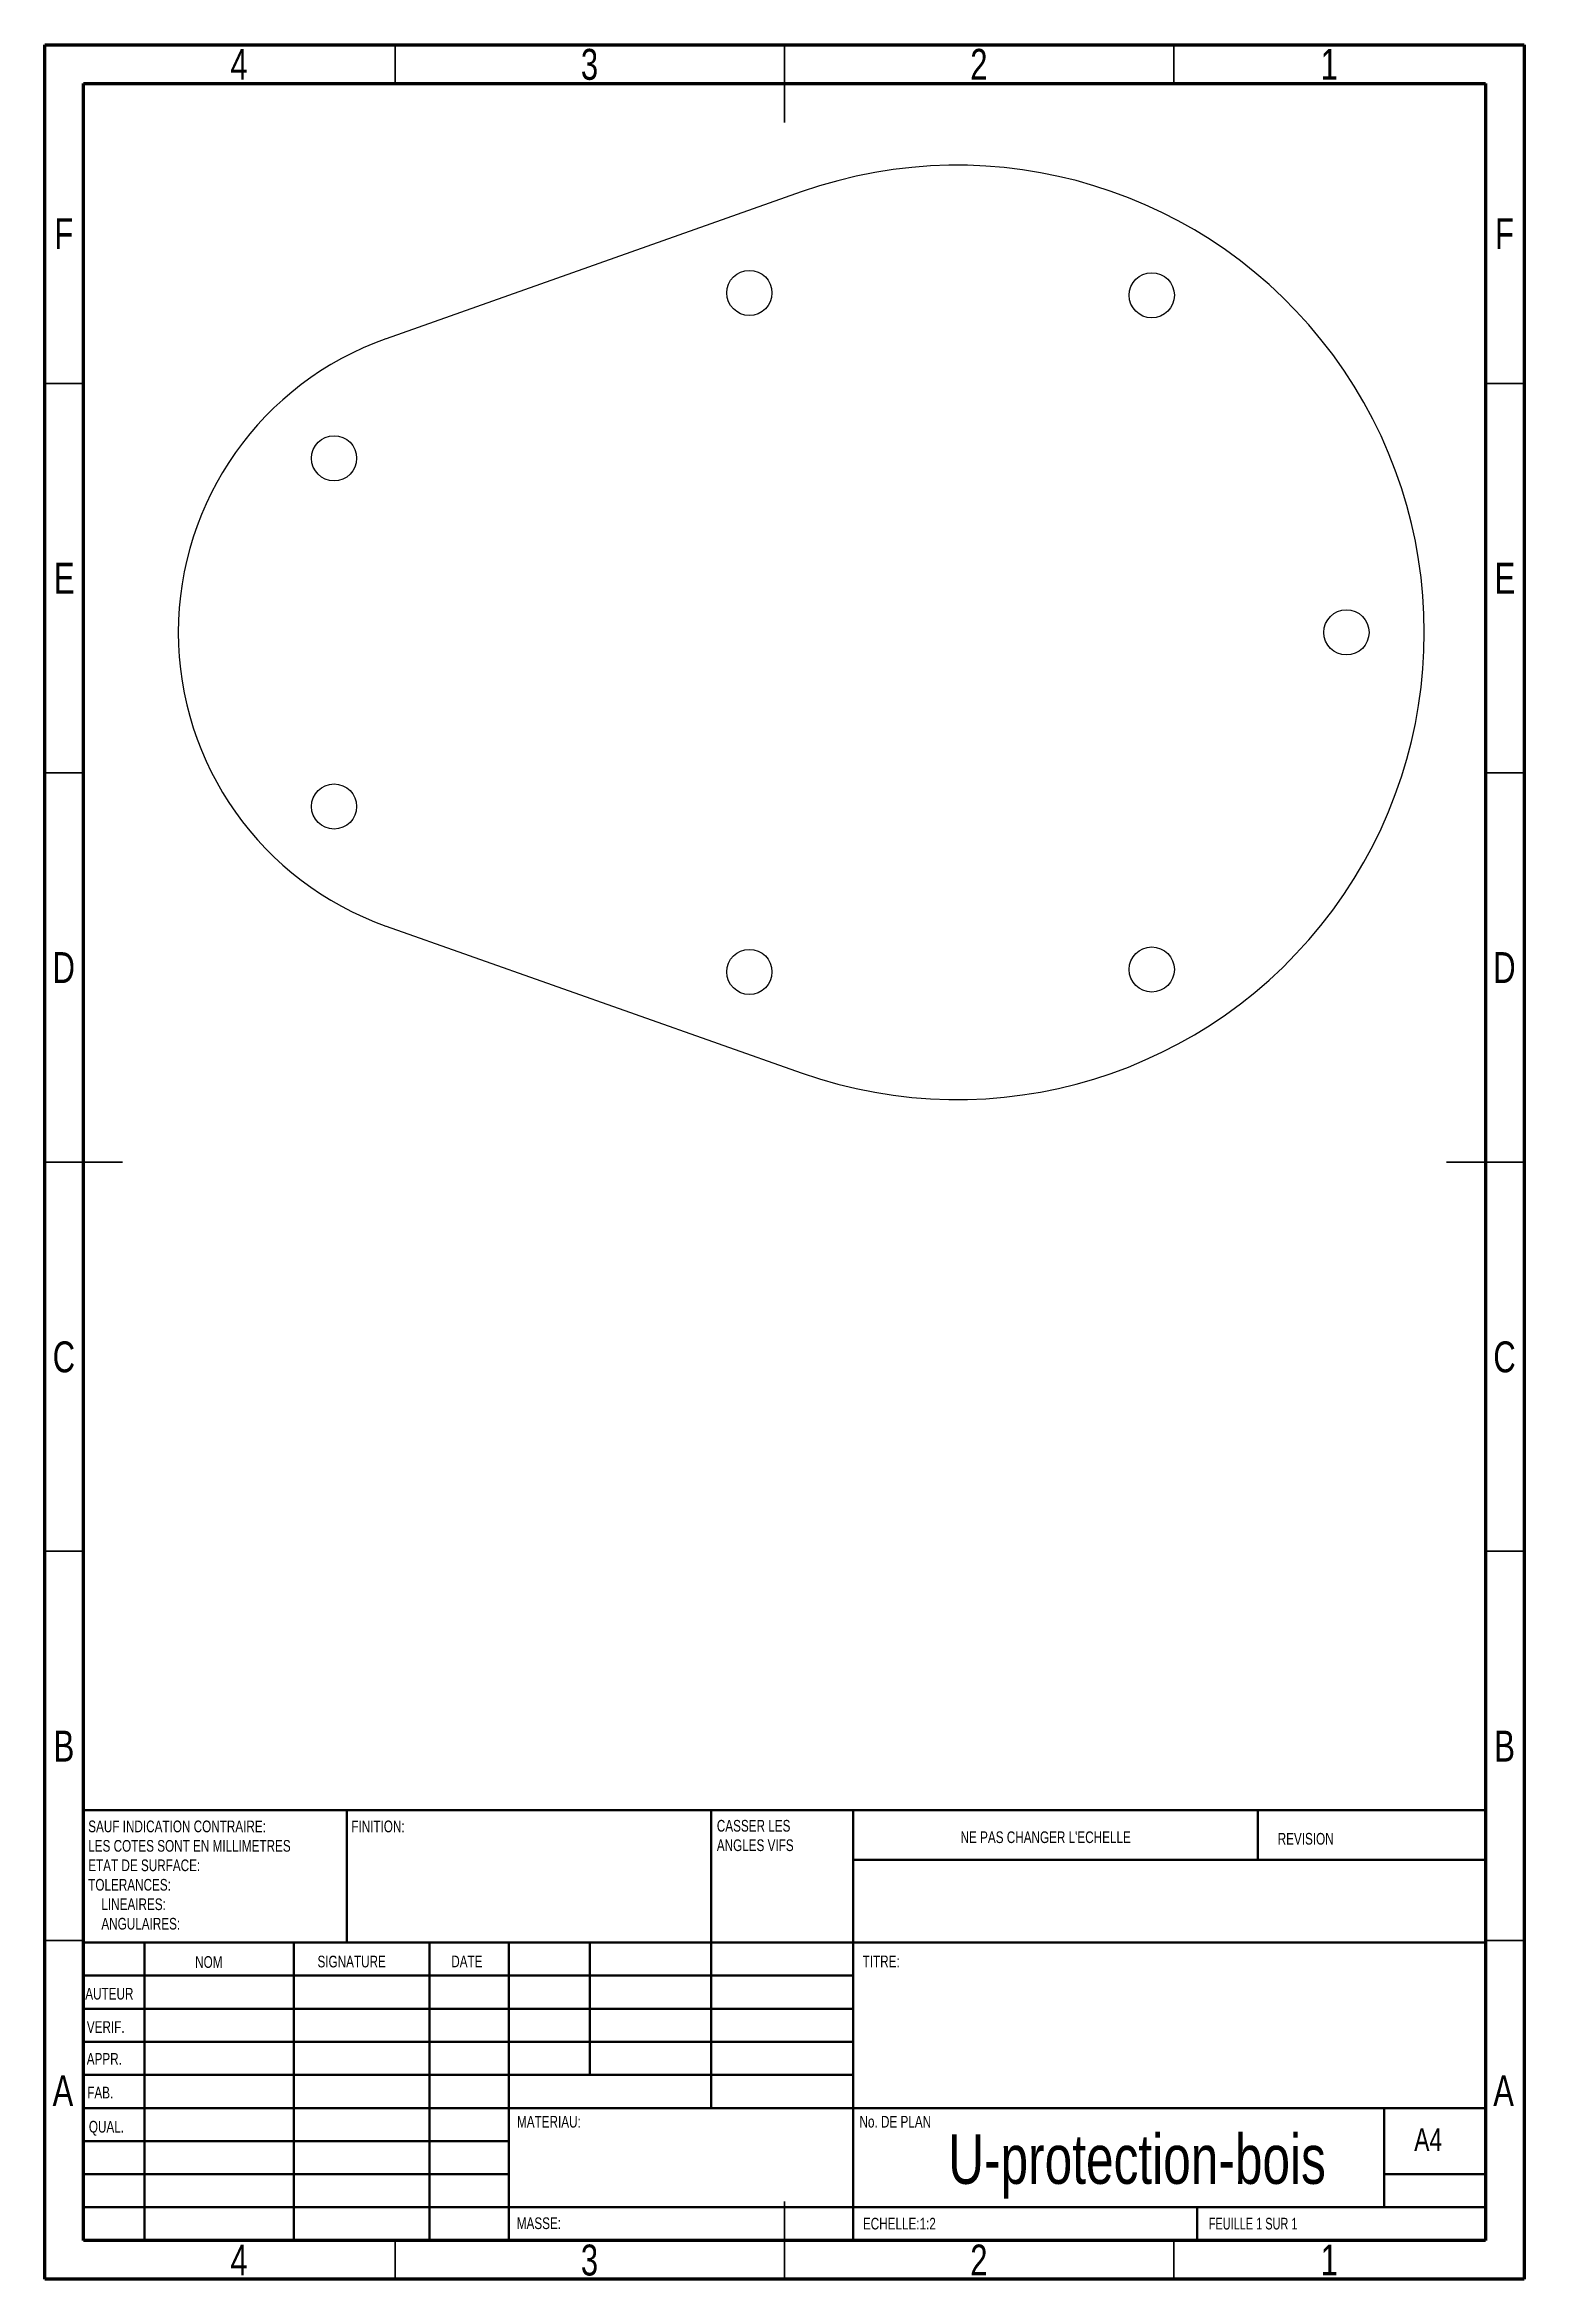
# Model space of a CAD drawing. Header units: millimetres. Extents: x 15 to 205, y 5 to 292.
import ezdxf

# ---------------------------------------------------------------- set-up
doc = ezdxf.new("R2010")
doc.units = ezdxf.units.MM
doc.styles.add('SLDTEXTSTYLE0', font='TXT', dxfattribs={"width": 0.75})
doc.styles.add('SLDTEXTSTYLE1', font='TXT', dxfattribs={"width": 0.7})

msp = doc.modelspace()

# ---------------------------------------------------------------- linework, layer by layer
at = {"color": 7, "linetype": 'Continuous', "lineweight": 70}
for p, q in [((15, 5), (15, 292)), ((15, 292), (205, 292)), ((205, 292), (205, 5)), ((20, 10), (20, 287)), ((20, 287), (200, 287)), ((200, 287), (200, 10)), ((200, 10), (20, 10)), ((205, 5), (15, 5))]:
    msp.add_line(p, q, dxfattribs=at)
at = {"color": 7, "linetype": 'Continuous', "lineweight": 35}
for p, q in [((60, 287), (60, 292)), ((110, 292), (110, 282)), ((110, 287), (110, 292)), ((160, 287), (160, 292)), ((20, 248.5), (15, 248.5)), ((200, 248.5), (205, 248.5)), ((20, 198.5), (15, 198.5)), ((200, 198.5), (205, 198.5)), ((15, 148.5), (25, 148.5)), ((20, 148.5), (15, 148.5)), ((205, 148.5), (195, 148.5)), ((200, 148.5), (205, 148.5)), ((20, 98.5), (15, 98.5)), ((200, 98.5), (205, 98.5)), ((20, 48.5), (15, 48.5)), ((200, 48.5), (205, 48.5)), ((110, 5), (110, 15)), ((60, 10), (60, 5)), ((110, 10), (110, 5)), ((160, 10), (160, 5))]:
    msp.add_line(p, q, dxfattribs=at)
at = {"color": 7, "linetype": 'Continuous', "lineweight": 25}
for p, q in [((112.16, 273.09), (58.83, 254.23)), ((58.83, 178.81), (112.16, 159.95))]:
    msp.add_line(p, q, dxfattribs=at)
at = {"color": 7, "linetype": 'Continuous', "lineweight": 50}
for p, q in [((20, 65.25), (200, 65.25)), ((20, 65.25), (20, 10)), ((53.8, 48.25), (53.8, 65.25)), ((100.6, 65.25), (100.6, 27)), ((118.8, 65.25), (118.8, 10)), ((170.8, 58.88), (170.8, 65.25)), ((200, 58.88), (118.8, 58.88)), ((200, 48.25), (20, 48.25)), ((27.8, 48.25), (27.8, 10)), ((46.99, 48.25), (46.99, 10)), ((64.4, 48.25), (64.4, 10)), ((74.6, 10), (74.6, 48.25)), ((85, 31.25), (85, 48.25)), ((118.8, 44), (20, 44)), ((118.8, 39.75), (20, 39.75)), ((118.8, 35.5), (20, 35.5)), ((118.8, 31.25), (20, 31.25)), ((74.6, 27), (20, 27)), ((74.6, 27), (200, 27)), ((187, 14.25), (187, 27)), ((74.6, 22.75), (20, 22.75)), ((74.6, 18.5), (20, 18.5)), ((200, 18.5), (187, 18.5)), ((20, 14.25), (200, 14.25)), ((163, 10), (163, 14.25))]:
    msp.add_line(p, q, dxfattribs=at)
at = {"color": 7, "linetype": 'Continuous', "lineweight": 25}
for centre in [(105.49, 260.12), (157.16, 259.82), (52.16, 238.88), (182.16, 216.52), (52.16, 194.16), (105.49, 172.91), (157.16, 173.22)]:
    msp.add_circle(centre, 2.9, dxfattribs=at)
for centre, radius, start, end in [((132.16, 216.52), 60, 250.5288, 109.4712), ((72.16, 216.52), 40, 109.4712, 250.5288)]:
    msp.add_arc(centre, radius, start, end, dxfattribs=at)

# ---------------------------------------------------------------- texts
at = {"color": 7, "linetype": 'Continuous', "lineweight": 0}
for s, insert, char_height, attachment_point, style in [('4', (39.96, 291.46), 3.97, 2, 'SLDTEXTSTYLE0'), ('3', (84.96, 291.46), 3.97, 2, 'SLDTEXTSTYLE0'), ('2', (134.96, 291.46), 3.97, 2, 'SLDTEXTSTYLE0'), ('1', (179.96, 291.46), 3.97, 2, 'SLDTEXTSTYLE0'), ('F', (17.46, 269.71), 3.97, 2, 'SLDTEXTSTYLE0'), ('F', (202.46, 269.71), 3.97, 2, 'SLDTEXTSTYLE0'), ('E', (17.51, 225.46), 3.97, 2, 'SLDTEXTSTYLE0'), ('E', (202.51, 225.46), 3.97, 2, 'SLDTEXTSTYLE0'), ('D', (17.45, 175.46), 3.97, 2, 'SLDTEXTSTYLE0'), ('D', (202.45, 175.46), 3.97, 2, 'SLDTEXTSTYLE0'), ('C', (17.46, 125.46), 3.97, 2, 'SLDTEXTSTYLE0'), ('C', (202.46, 125.46), 3.97, 2, 'SLDTEXTSTYLE0'), ('B', (17.47, 75.46), 3.97, 2, 'SLDTEXTSTYLE0'), ('B', (202.47, 75.46), 3.97, 2, 'SLDTEXTSTYLE0'), ('SAUF INDICATION CONTRAIRE:', (20.59, 63.92), 1.5, 1, 'SLDTEXTSTYLE0'), ('FINITION:', (54.37, 63.92), 1.5, 1, 'SLDTEXTSTYLE0'), ('CASSER LES', (101.31, 64), 1.5, 1, 'SLDTEXTSTYLE0'), ('LES COTES SONT EN MILLIMETRES', (20.59, 61.42), 1.5, 1, 'SLDTEXTSTYLE0'), ('ANGLES VIFS', (101.31, 61.5), 1.5, 1, 'SLDTEXTSTYLE0'), ("NE PAS CHANGER L'ECHELLE", (132.61, 62.53), 1.5, 1, 'SLDTEXTSTYLE0'), ('REVISION', (173.33, 62.33), 1.5, 1, 'SLDTEXTSTYLE0'), ('ETAT DE SURFACE:', (20.59, 58.92), 1.5, 1, 'SLDTEXTSTYLE0'), ('TOLERANCES:', (20.59, 56.42), 1.5, 1, 'SLDTEXTSTYLE0'), ('LINEAIRES:', (22.28, 53.92), 1.5, 1, 'SLDTEXTSTYLE0'), ('ANGULAIRES:', (22.28, 51.42), 1.5, 1, 'SLDTEXTSTYLE0'), ('NOM', (34.32, 46.5), 1.5, 1, 'SLDTEXTSTYLE0'), ('SIGNATURE', (50.03, 46.56), 1.5, 1, 'SLDTEXTSTYLE0'), ('DATE', (67.21, 46.58), 1.5, 1, 'SLDTEXTSTYLE0'), ('TITRE:', (120.03, 46.58), 1.5, 1, 'SLDTEXTSTYLE0'), ('AUTEUR', (20.21, 42.43), 1.5, 1, 'SLDTEXTSTYLE0'), ('VERIF.', (20.41, 38.15), 1.5, 1, 'SLDTEXTSTYLE0'), ('APPR.', (20.4, 34.06), 1.5, 1, 'SLDTEXTSTYLE0'), ('A', (17.34, 31.21), 3.97, 2, 'SLDTEXTSTYLE0'), ('FAB.', (20.46, 29.73), 1.5, 1, 'SLDTEXTSTYLE0'), ('A', (202.34, 31.21), 3.97, 2, 'SLDTEXTSTYLE0'), ('MATERIAU:', (75.65, 25.99), 1.5, 1, 'SLDTEXTSTYLE0'), ('No. DE PLAN', (119.63, 25.99), 1.5, 1, 'SLDTEXTSTYLE0'), ('QUAL.', (20.67, 25.35), 1.5, 1, 'SLDTEXTSTYLE0'), ('U-protection-bois', (155.27, 23.61), 6.35, 2, 'SLDTEXTSTYLE0'), ('A4', (190.87, 24.41), 2.91, 1, 'SLDTEXTSTYLE0'), ('MASSE:', (75.62, 12.95), 1.499, 1, 'SLDTEXTSTYLE0'), ('ECHELLE:1:2', (120.07, 12.9), 1.5, 1, 'SLDTEXTSTYLE0'), ('FEUILLE 1 SUR 1', (164.48, 12.9), 1.5, 1, 'SLDTEXTSTYLE1'), ('4', (39.96, 9.46), 3.97, 2, 'SLDTEXTSTYLE0'), ('3', (84.96, 9.46), 3.97, 2, 'SLDTEXTSTYLE0'), ('2', (134.96, 9.46), 3.97, 2, 'SLDTEXTSTYLE0'), ('1', (179.96, 9.46), 3.97, 2, 'SLDTEXTSTYLE0')]:
    msp.add_mtext(s, dxfattribs=dict(at, insert=insert, char_height=char_height, attachment_point=attachment_point, style=style))

doc.saveas('drawing.dxf')
